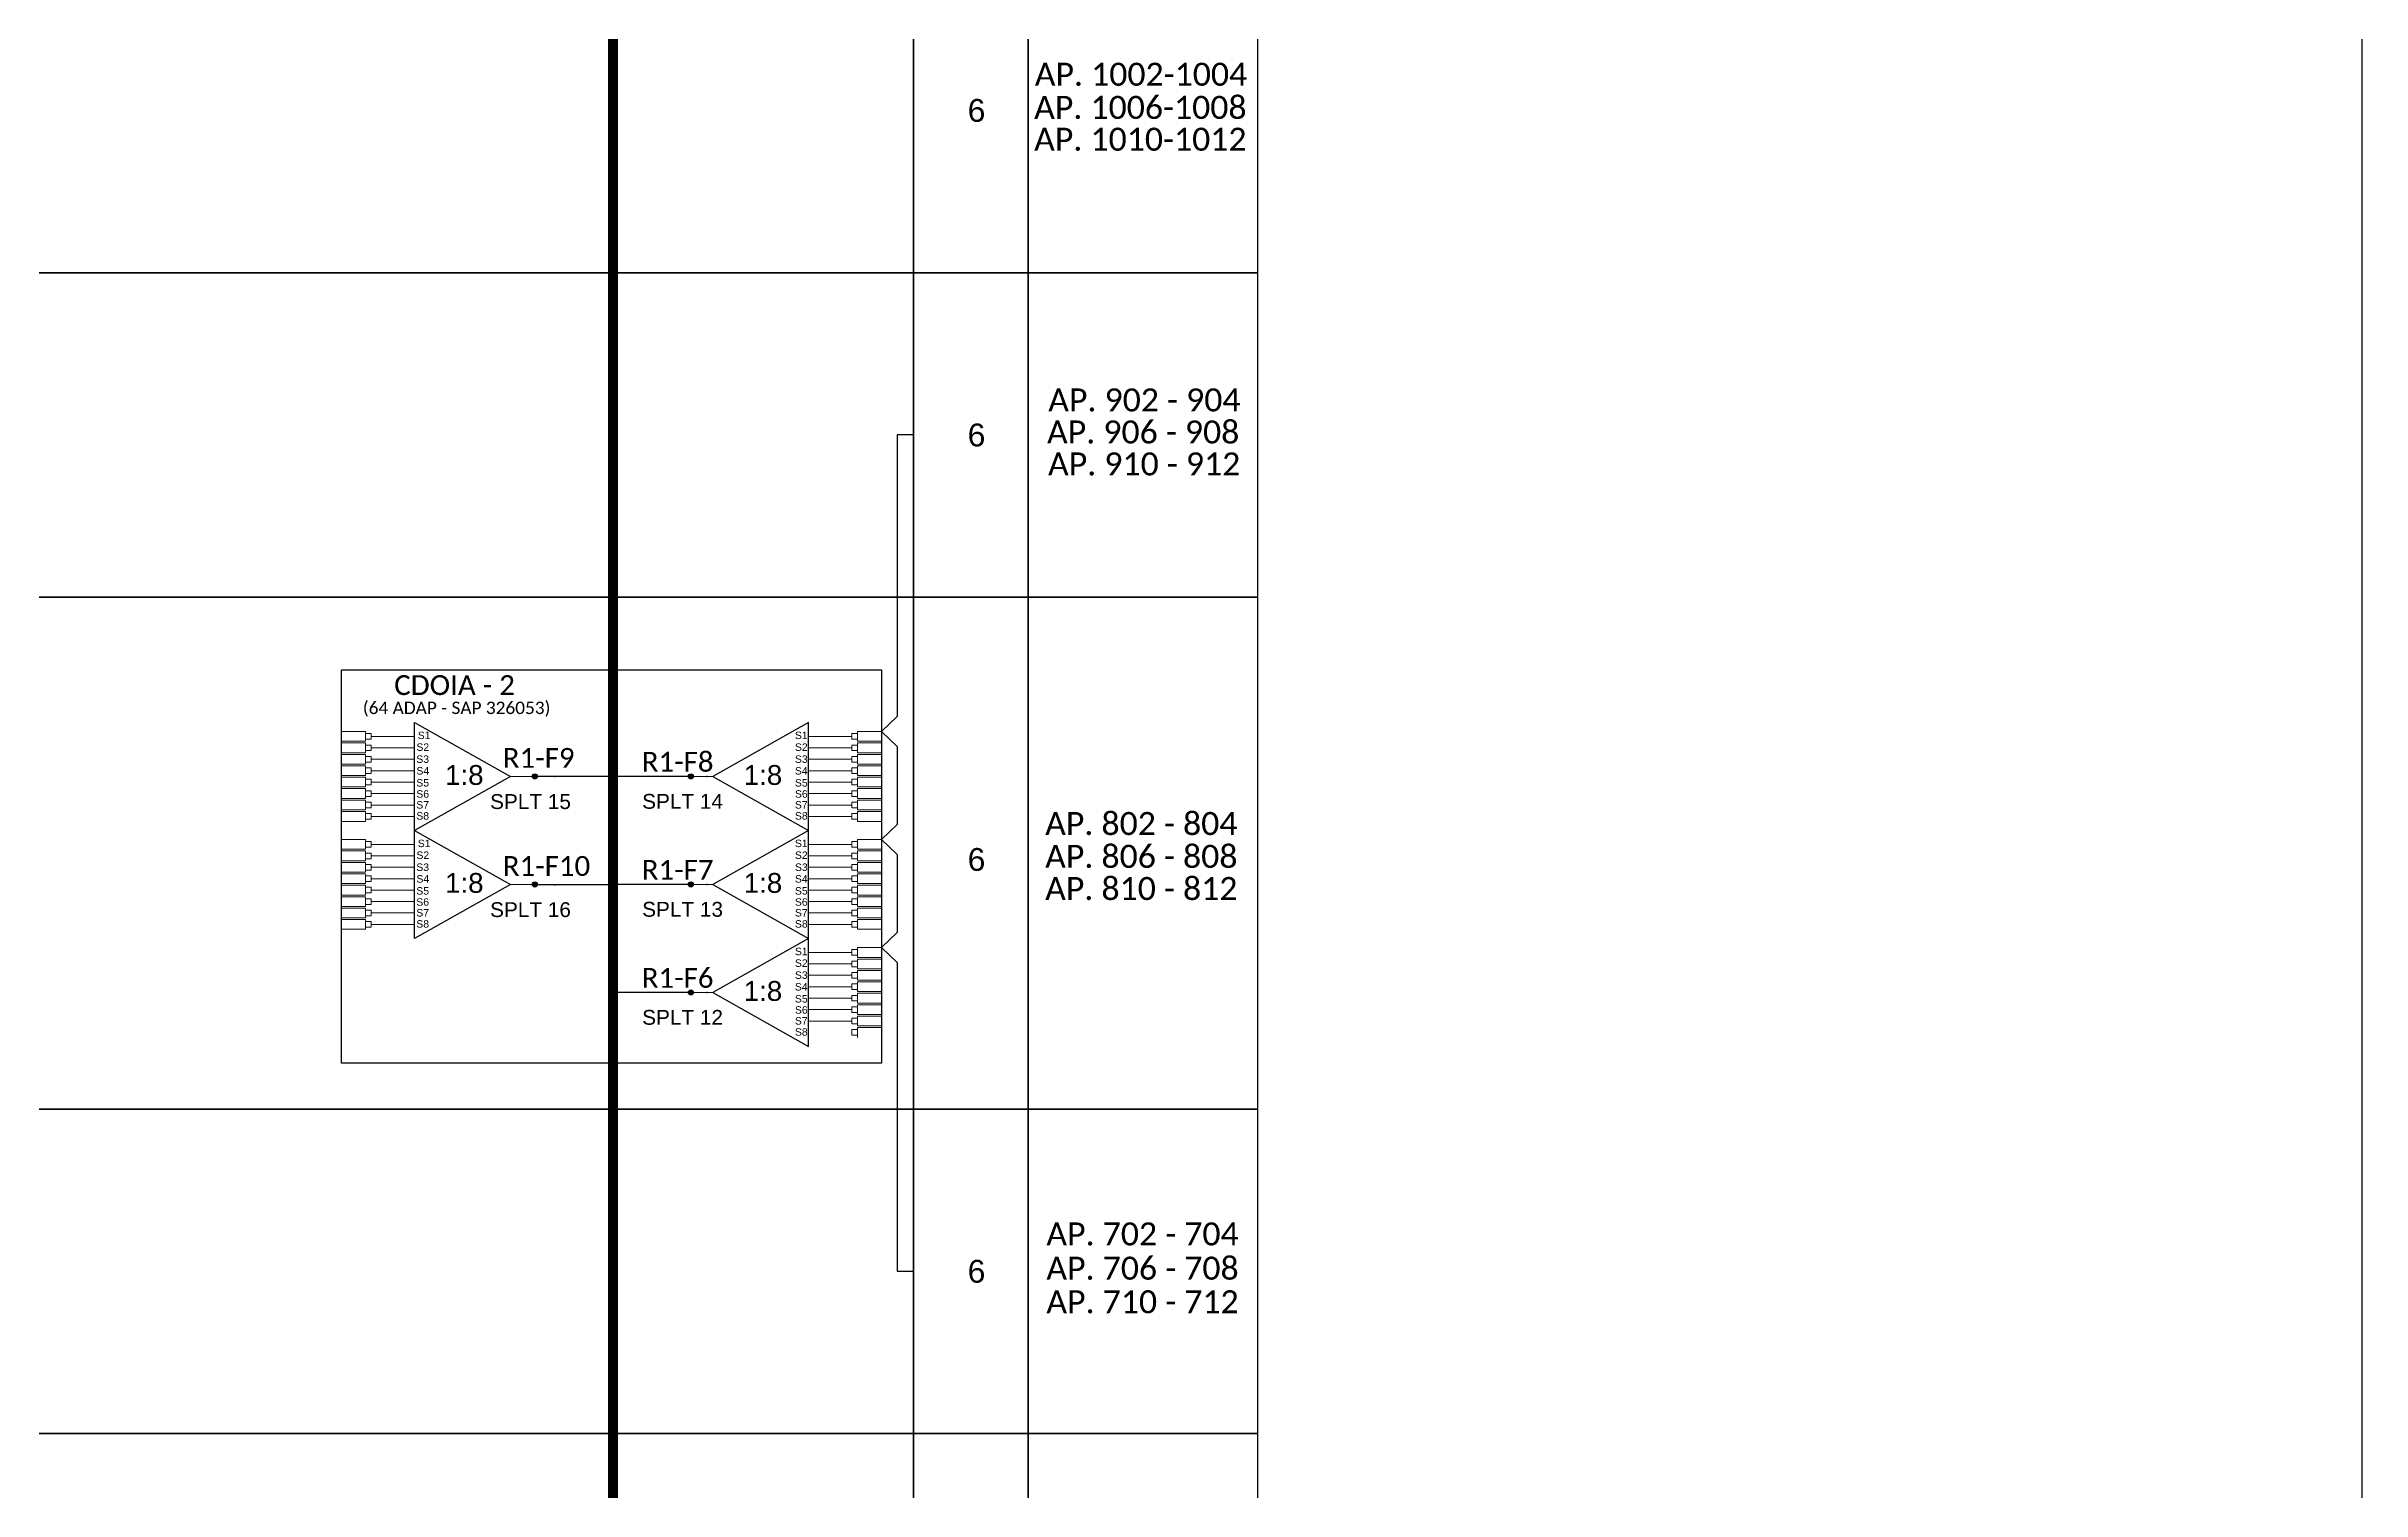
# Model space of a CAD drawing. Header units: inches. Extents: x -276 to 2427, y -126 to 468.
# Drawn here: x 1306.1 to 1516.4, y 167.7 to 298.8 of the extents above; entities that cross this region are included whole.
import ezdxf
from ezdxf.enums import TextEntityAlignment as Align

# ---------------------------------------------------------------- set-up
doc = ezdxf.new("R2010")
doc.units = ezdxf.units.IN
doc.header["$MEASUREMENT"] = 0
doc.styles.add('ARIAL', font='arial.ttf')
doc.styles.add('WMF-Calibri0', font='calibri.ttf')

msp = doc.modelspace()

# ---------------------------------------------------------------- hatches: boundary and pattern name
h = msp.add_hatch(color=0)
h.dxf.hatch_style = 1
edge = h.paths.add_edge_path()
edge.add_arc((1350.52, 232.54), 0.231, 0, 360)
h = msp.add_hatch(color=0)
h.dxf.hatch_style = 1
edge = h.paths.add_edge_path()
edge.add_arc((1364.69, 232.54), 0.231, 0, 360)
h = msp.add_hatch(color=0)
h.dxf.hatch_style = 1
edge = h.paths.add_edge_path()
edge.add_arc((1350.52, 222.73), 0.231, 0, 360)
h = msp.add_hatch(color=0)
h.dxf.hatch_style = 1
edge = h.paths.add_edge_path()
edge.add_arc((1364.69, 222.73), 0.231, 0, 360)
h = msp.add_hatch(color=0)
h.dxf.hatch_style = 1
edge = h.paths.add_edge_path()
edge.add_arc((1364.69, 212.92), 0.231, 0, 360)

# ---------------------------------------------------------------- linework, layer by layer
at = {"color": 7}
msp.add_lwpolyline([(675.4, 468.03), (1516.4, 468.03), (1516.4, -125.97), (675.4, -125.97)], close=True, dxfattribs=at)
at = {"color": 0, "const_width": 0.9}
msp.add_lwpolyline([(1357.61, 34.35), (1357.61, 351.24), (1346.34, 351.24)], dxfattribs=at)
for points in [[(1131.21, 307.74), (1384.89, 307.74), (1384.89, 278.27), (1131.21, 278.27)], [(1384.89, 307.74), (1395.3, 307.74), (1395.3, 278.27), (1384.89, 278.27)], [(1395.3, 307.74), (1416.13, 307.74), (1416.13, 278.27), (1395.3, 278.27)], [(1131.21, 278.27), (1384.89, 278.27), (1384.89, 248.8), (1131.21, 248.8)], [(1384.89, 278.27), (1395.3, 278.27), (1395.3, 248.8), (1384.89, 248.8)], [(1395.3, 278.27), (1416.13, 278.27), (1416.13, 248.8), (1395.3, 248.8)], [(1131.21, 248.8), (1384.89, 248.8), (1384.89, 202.34), (1131.21, 202.34)], [(1384.89, 248.8), (1395.3, 248.8), (1395.3, 202.34), (1384.89, 202.34)], [(1395.3, 248.8), (1416.13, 248.8), (1416.13, 202.34), (1395.3, 202.34)], [(1131.21, 202.34), (1384.89, 202.34), (1384.89, 172.88), (1131.21, 172.88)], [(1384.89, 202.34), (1395.3, 202.34), (1395.3, 172.88), (1384.89, 172.88)], [(1395.3, 202.34), (1416.13, 202.34), (1416.13, 172.88), (1395.3, 172.88)], [(1131.21, 172.88), (1384.89, 172.88), (1384.89, 143.41), (1131.21, 143.41)], [(1384.89, 172.88), (1395.3, 172.88), (1395.3, 143.41), (1384.89, 143.41)], [(1395.3, 172.88), (1416.13, 172.88), (1416.13, 143.41), (1395.3, 143.41)]]:
    msp.add_lwpolyline(points, close=True)
at = {"color": 3}
for points in [[(1384.89, 263.54), (1383.4, 263.54), (1383.4, 237.97), (1382, 236.61), (1383.4, 235.26), (1383.41, 228.16), (1382, 226.81), (1383.41, 225.45), (1383.41, 218.36), (1382, 217), (1383.41, 215.64), (1383.41, 209.58), (1383.41, 209.58), (1383.41, 209.58), (1383.4, 187.61), (1384.89, 187.61)], [(1384.89, 263.54), (1383.91, 263.54)]]:
    msp.add_lwpolyline(points, dxfattribs=at)
at = {"color": 0}
msp.add_lwpolyline([(1332.96, 242.23), (1382, 242.23), (1382, 206.49), (1332.96, 206.49)], close=True, dxfattribs=at)
at = {"color": 0, "lineweight": 0}
for points in [[(1335.13, 236.61), (1332.96, 236.61)], [(1335.13, 235.73), (1332.96, 235.73)], [(1335.13, 235.58), (1332.96, 235.58)], [(1335.13, 236.61), (1335.13, 235.73)], [(1335.13, 235.58), (1335.13, 234.69)], [(1335.65, 236.17), (1339.59, 236.17)], [(1379.3, 236.17), (1375.36, 236.17)], [(1379.82, 236.61), (1379.82, 235.73)], [(1379.82, 236.61), (1382, 236.61)], [(1379.82, 235.73), (1382, 235.73)], [(1379.82, 235.58), (1379.82, 234.69)], [(1379.82, 235.58), (1382, 235.58)], [(1335.13, 234.69), (1332.96, 234.69)], [(1335.13, 234.54), (1332.96, 234.54)], [(1335.13, 233.65), (1332.96, 233.65)], [(1335.13, 233.5), (1332.96, 233.5)], [(1335.13, 234.54), (1335.13, 233.65)], [(1335.13, 233.5), (1335.13, 232.61)], [(1339.59, 235.13), (1335.65, 235.13)], [(1339.59, 234.1), (1335.65, 234.1)], [(1375.36, 235.13), (1379.3, 235.13)], [(1375.36, 234.1), (1379.3, 234.1)], [(1379.82, 234.69), (1382, 234.69)], [(1379.82, 234.54), (1379.82, 233.65)], [(1379.82, 234.54), (1382, 234.54)], [(1379.82, 233.65), (1382, 233.65)], [(1379.82, 233.5), (1379.82, 232.61)], [(1379.82, 233.5), (1382, 233.5)], [(1335.13, 232.61), (1332.96, 232.61)], [(1335.13, 232.46), (1332.96, 232.46)], [(1335.13, 231.58), (1332.96, 231.58)], [(1335.13, 231.43), (1332.96, 231.43)], [(1335.13, 232.46), (1335.13, 231.58)], [(1335.13, 231.43), (1335.13, 230.54)], [(1339.59, 233.06), (1335.65, 233.06)], [(1339.59, 232.02), (1335.65, 232.02)], [(1348.29, 232.54), (1350.29, 232.54)], [(1366.66, 232.54), (1364.66, 232.54)], [(1375.36, 233.06), (1379.3, 233.06)], [(1375.36, 232.02), (1379.3, 232.02)], [(1379.82, 232.61), (1382, 232.61)], [(1379.82, 232.46), (1379.82, 231.58)], [(1379.82, 232.46), (1382, 232.46)], [(1379.82, 231.58), (1382, 231.58)], [(1379.82, 231.43), (1379.82, 230.54)], [(1379.82, 231.43), (1382, 231.43)], [(1335.13, 230.54), (1332.96, 230.54)], [(1335.13, 230.39), (1332.96, 230.39)], [(1335.13, 229.5), (1332.96, 229.5)], [(1335.13, 229.35), (1332.96, 229.35)], [(1335.13, 230.39), (1335.13, 229.5)], [(1335.13, 229.35), (1335.13, 228.46)], [(1339.59, 230.98), (1335.65, 230.98)], [(1339.59, 229.94), (1335.65, 229.94)], [(1375.36, 230.98), (1379.3, 230.98)], [(1375.36, 229.94), (1379.3, 229.94)], [(1379.82, 230.54), (1382, 230.54)], [(1379.82, 230.39), (1379.82, 229.5)], [(1379.82, 230.39), (1382, 230.39)], [(1379.82, 229.5), (1382, 229.5)], [(1379.82, 229.35), (1379.82, 228.46)], [(1379.82, 229.35), (1382, 229.35)], [(1335.13, 228.46), (1332.96, 228.46)], [(1339.59, 228.91), (1335.65, 228.91)], [(1375.36, 228.91), (1379.3, 228.91)], [(1379.82, 228.46), (1382, 228.46)], [(1335.13, 226.81), (1332.96, 226.81)], [(1335.13, 225.92), (1332.96, 225.92)], [(1335.13, 225.77), (1332.96, 225.77)], [(1335.13, 226.81), (1335.13, 225.92)], [(1335.13, 225.77), (1335.13, 224.88)], [(1335.65, 226.36), (1339.59, 226.36)], [(1339.59, 225.33), (1335.65, 225.33)], [(1379.3, 226.36), (1375.36, 226.36)], [(1375.36, 225.33), (1379.3, 225.33)], [(1379.82, 226.81), (1379.82, 225.92)], [(1379.82, 226.81), (1382, 226.81)], [(1379.82, 225.92), (1382, 225.92)], [(1379.82, 225.77), (1379.82, 224.88)], [(1379.82, 225.77), (1382, 225.77)], [(1335.13, 224.88), (1332.96, 224.88)], [(1335.13, 224.73), (1332.96, 224.73)], [(1335.13, 223.84), (1332.96, 223.84)], [(1335.13, 223.69), (1332.96, 223.69)], [(1335.13, 224.73), (1335.13, 223.84)], [(1335.13, 223.69), (1335.13, 222.81)], [(1339.59, 224.29), (1335.65, 224.29)], [(1339.59, 223.25), (1335.65, 223.25)], [(1375.36, 224.29), (1379.3, 224.29)], [(1375.36, 223.25), (1379.3, 223.25)], [(1379.82, 224.88), (1382, 224.88)], [(1379.82, 224.73), (1379.82, 223.84)], [(1379.82, 224.73), (1382, 224.73)], [(1379.82, 223.84), (1382, 223.84)], [(1379.82, 223.69), (1379.82, 222.81)], [(1379.82, 223.69), (1382, 223.69)], [(1335.13, 222.81), (1332.96, 222.81)], [(1335.13, 222.66), (1332.96, 222.66)], [(1335.13, 221.77), (1332.96, 221.77)], [(1335.13, 221.62), (1332.96, 221.62)], [(1335.13, 222.66), (1335.13, 221.77)], [(1335.13, 221.62), (1335.13, 220.73)], [(1339.59, 222.21), (1335.65, 222.21)], [(1339.59, 221.18), (1335.65, 221.18)], [(1348.29, 222.73), (1350.29, 222.73)], [(1366.66, 222.73), (1364.66, 222.73)], [(1375.36, 222.21), (1379.3, 222.21)], [(1375.36, 221.18), (1379.3, 221.18)], [(1379.82, 222.81), (1382, 222.81)], [(1379.82, 222.66), (1379.82, 221.77)], [(1379.82, 222.66), (1382, 222.66)], [(1379.82, 221.77), (1382, 221.77)], [(1379.82, 221.62), (1379.82, 220.73)], [(1379.82, 221.62), (1382, 221.62)], [(1335.13, 220.73), (1332.96, 220.73)], [(1335.13, 220.58), (1332.96, 220.58)], [(1335.13, 219.69), (1332.96, 219.69)], [(1335.13, 219.54), (1332.96, 219.54)], [(1335.13, 220.58), (1335.13, 219.69)], [(1335.13, 219.54), (1335.13, 218.66)], [(1339.59, 220.14), (1335.65, 220.14)], [(1339.59, 219.1), (1335.65, 219.1)], [(1375.36, 220.14), (1379.3, 220.14)], [(1375.36, 219.1), (1379.3, 219.1)], [(1379.82, 220.73), (1382, 220.73)], [(1379.82, 220.58), (1379.82, 219.69)], [(1379.82, 220.58), (1382, 220.58)], [(1379.82, 219.69), (1382, 219.69)], [(1379.82, 219.54), (1379.82, 218.66)], [(1379.82, 219.54), (1382, 219.54)], [(1335.13, 218.66), (1332.96, 218.66)], [(1379.82, 218.66), (1382, 218.66)], [(1379.82, 217), (1379.82, 216.11)], [(1379.82, 217), (1382, 217)], [(1379.3, 216.56), (1375.36, 216.56)], [(1375.36, 215.52), (1379.3, 215.52)], [(1375.36, 214.48), (1379.3, 214.48)], [(1379.82, 216.11), (1382, 216.11)], [(1379.82, 215.96), (1379.82, 215.07)], [(1379.82, 215.96), (1382, 215.96)], [(1379.82, 215.07), (1382, 215.07)], [(1379.82, 214.93), (1379.82, 214.04)], [(1379.82, 214.93), (1382, 214.93)], [(1366.66, 212.92), (1364.66, 212.92)], [(1375.36, 213.44), (1379.3, 213.44)], [(1375.36, 212.41), (1379.3, 212.41)], [(1379.82, 214.04), (1382, 214.04)], [(1379.82, 213.89), (1379.82, 213)], [(1379.82, 213.89), (1382, 213.89)], [(1379.82, 213), (1382, 213)], [(1379.82, 212.85), (1379.82, 211.96)], [(1379.82, 212.85), (1382, 212.85)], [(1375.36, 211.37), (1379.3, 211.37)], [(1375.36, 210.33), (1379.3, 210.33)], [(1379.82, 211.96), (1382, 211.96)], [(1379.82, 211.81), (1379.82, 210.92)], [(1379.82, 211.81), (1382, 211.81)], [(1379.82, 210.92), (1382, 210.92)], [(1379.82, 210.77), (1379.82, 209.89)], [(1379.82, 210.77), (1382, 210.77)], [(1379.82, 209.89), (1382, 209.89)], [(1379.82, 209.74), (1379.82, 208.85)], [(1379.82, 209.74), (1382, 209.74)]]:
    msp.add_lwpolyline(points, dxfattribs=at)
for points in [[(1335.65, 236.43), (1335.13, 236.43), (1335.13, 235.91), (1335.65, 235.91)], [(1379.3, 236.43), (1379.82, 236.43), (1379.82, 235.91), (1379.3, 235.91)], [(1335.65, 235.39), (1335.13, 235.39), (1335.13, 234.88), (1335.65, 234.88)], [(1335.65, 234.35), (1335.13, 234.35), (1335.13, 233.84), (1335.65, 233.84)], [(1379.3, 235.39), (1379.82, 235.39), (1379.82, 234.88), (1379.3, 234.88)], [(1379.3, 234.35), (1379.82, 234.35), (1379.82, 233.84), (1379.3, 233.84)], [(1335.65, 233.32), (1335.13, 233.32), (1335.13, 232.8), (1335.65, 232.8)], [(1335.65, 232.28), (1335.13, 232.28), (1335.13, 231.76), (1335.65, 231.76)], [(1379.3, 233.32), (1379.82, 233.32), (1379.82, 232.8), (1379.3, 232.8)], [(1379.3, 232.28), (1379.82, 232.28), (1379.82, 231.76), (1379.3, 231.76)], [(1335.65, 231.24), (1335.13, 231.24), (1335.13, 230.72), (1335.65, 230.72)], [(1335.65, 230.2), (1335.13, 230.2), (1335.13, 229.69), (1335.65, 229.69)], [(1379.3, 231.24), (1379.82, 231.24), (1379.82, 230.72), (1379.3, 230.72)], [(1379.3, 230.2), (1379.82, 230.2), (1379.82, 229.69), (1379.3, 229.69)], [(1335.65, 229.16), (1335.13, 229.16), (1335.13, 228.65), (1335.65, 228.65)], [(1379.3, 229.16), (1379.82, 229.16), (1379.82, 228.65), (1379.3, 228.65)], [(1335.65, 226.62), (1335.13, 226.62), (1335.13, 226.11), (1335.65, 226.11)], [(1335.65, 225.58), (1335.13, 225.58), (1335.13, 225.07), (1335.65, 225.07)], [(1379.3, 226.62), (1379.82, 226.62), (1379.82, 226.11), (1379.3, 226.11)], [(1379.3, 225.58), (1379.82, 225.58), (1379.82, 225.07), (1379.3, 225.07)], [(1335.65, 224.55), (1335.13, 224.55), (1335.13, 224.03), (1335.65, 224.03)], [(1335.65, 223.51), (1335.13, 223.51), (1335.13, 222.99), (1335.65, 222.99)], [(1379.3, 224.55), (1379.82, 224.55), (1379.82, 224.03), (1379.3, 224.03)], [(1379.3, 223.51), (1379.82, 223.51), (1379.82, 222.99), (1379.3, 222.99)], [(1335.65, 222.47), (1335.13, 222.47), (1335.13, 221.96), (1335.65, 221.96)], [(1335.65, 221.43), (1335.13, 221.43), (1335.13, 220.92), (1335.65, 220.92)], [(1379.3, 222.47), (1379.82, 222.47), (1379.82, 221.96), (1379.3, 221.96)], [(1379.3, 221.43), (1379.82, 221.43), (1379.82, 220.92), (1379.3, 220.92)], [(1335.65, 220.4), (1335.13, 220.4), (1335.13, 219.88), (1335.65, 219.88)], [(1335.65, 219.36), (1335.13, 219.36), (1335.13, 218.84), (1335.65, 218.84)], [(1379.3, 220.4), (1379.82, 220.4), (1379.82, 219.88), (1379.3, 219.88)], [(1379.3, 219.36), (1379.82, 219.36), (1379.82, 218.84), (1379.3, 218.84)], [(1379.3, 216.81), (1379.82, 216.81), (1379.82, 216.3), (1379.3, 216.3)], [(1379.3, 215.78), (1379.82, 215.78), (1379.82, 215.26), (1379.3, 215.26)], [(1379.3, 214.74), (1379.82, 214.74), (1379.82, 214.22), (1379.3, 214.22)], [(1379.3, 213.7), (1379.82, 213.7), (1379.82, 213.19), (1379.3, 213.19)], [(1379.3, 212.66), (1379.82, 212.66), (1379.82, 212.15), (1379.3, 212.15)], [(1379.3, 211.63), (1379.82, 211.63), (1379.82, 211.11), (1379.3, 211.11)], [(1379.3, 210.59), (1379.82, 210.59), (1379.82, 210.07), (1379.3, 210.07)], [(1379.3, 209.55), (1379.82, 209.55), (1379.82, 209.04), (1379.3, 209.04)]]:
    msp.add_lwpolyline(points, close=True, dxfattribs=at)
at = {"color": 0}
for points in [[(1339.59, 237.44), (1348.29, 232.54), (1339.59, 227.63), (1339.59, 237.44)], [(1375.36, 237.44), (1366.66, 232.54), (1375.36, 227.63), (1375.36, 237.44)], [(1364.66, 232.54), (1350.75, 232.54)], [(1339.59, 227.63), (1348.29, 222.73), (1339.59, 217.83), (1339.59, 227.63)], [(1375.36, 227.63), (1366.66, 222.73), (1375.36, 217.83), (1375.36, 227.63)], [(1364.66, 222.73), (1357.6, 222.73)], [(1375.36, 217.83), (1366.66, 212.92), (1375.36, 208.02), (1375.36, 217.83)], [(1364.66, 212.92), (1357.6, 212.92)]]:
    msp.add_lwpolyline(points, dxfattribs=at)
at = {"color": 0, "linetype": 'Continuous', "ltscale": 4}
msp.add_lwpolyline([(1350.52, 222.73), (1357.58, 222.73)], dxfattribs=at)
at = {"color": 0}
for centre in [(1350.52, 232.54), (1364.69, 232.54), (1350.52, 222.73), (1364.69, 222.73), (1364.69, 212.92)]:
    msp.add_circle(centre, 0.231, dxfattribs=at)
for p in [(1352.33, 232.52), (1366.14, 232.54), (1352.33, 222.71), (1366.14, 222.73), (1366.14, 212.92)]:
    msp.add_point(p, dxfattribs=at)

# ---------------------------------------------------------------- texts
at = {"style": 'WMF-Calibri0'}
for s, p in [('AP. 1002-1004', (1395.91, 295.25)), ('AP. 1006-1008', (1395.85, 292.24)), ('AP. 1010-1012', (1395.85, 289.35)), ('AP. 902 - 904', (1397.13, 265.68)), ('AP. 906 - 908', (1397.02, 262.77)), ('AP. 910 - 912', (1397.11, 259.87)), ('AP. 802 - 804', (1396.85, 227.22)), ('AP. 806 - 808', (1396.85, 224.24)), ('AP. 810 - 812', (1396.85, 221.32)), ('AP. 702 - 704', (1396.96, 189.96)), ('AP. 706 - 708', (1396.96, 186.85)), ('AP. 710 - 712', (1396.96, 183.8))]:
    msp.add_text(s, height=2.0853, dxfattribs=at).set_placement(p)
at = {"color": 0}
for s, height, style, p in [('CDOIA - 2', 1.8, 'WMF-Calibri0', (1337.74, 239.93)), ('S2', 0.675, 'ARIAL', (1339.76, 234.86)), ('S1', 0.675, 'ARIAL', (1339.88, 235.93)), ('S1', 0.675, 'ARIAL', (1374.13, 235.93)), ('S2', 0.675, 'ARIAL', (1374.13, 234.86)), ('S3', 0.675, 'ARIAL', (1339.75, 233.77)), ('S4', 0.675, 'ARIAL', (1339.76, 232.71)), ('1:8', 1.8, 'ARIAL', (1342.36, 231.77)), ('R1-F9', 1.8, 'WMF-Calibri0', (1347.6, 233.32)), ('R1-F8', 1.8, 'WMF-Calibri0', (1360.22, 232.97)), ('1:8', 1.8, 'ARIAL', (1369.48, 231.77)), ('S3', 0.675, 'ARIAL', (1374.13, 233.77)), ('S4', 0.675, 'ARIAL', (1374.13, 232.71)), ('S5', 0.675, 'ARIAL', (1339.75, 231.62)), ('S6', 0.675, 'ARIAL', (1339.75, 230.61)), ('S5', 0.675, 'ARIAL', (1374.13, 231.62)), ('S6', 0.675, 'ARIAL', (1374.13, 230.61)), ('S8', 0.675, 'ARIAL', (1339.75, 228.62)), ('S7', 0.675, 'ARIAL', (1339.75, 229.62)), ('SPLT 15', 1.35, 'ARIAL', (1346.45, 229.58)), ('SPLT 14', 1.35, 'ARIAL', (1360.26, 229.6)), ('S7', 0.675, 'ARIAL', (1374.13, 229.62)), ('S8', 0.675, 'ARIAL', (1374.13, 228.62)), ('S2', 0.675, 'ARIAL', (1339.76, 225.05)), ('S1', 0.675, 'ARIAL', (1339.88, 226.12)), ('R1-F10', 1.8, 'WMF-Calibri0', (1347.6, 223.51)), ('S1', 0.675, 'ARIAL', (1374.13, 226.12)), ('S2', 0.675, 'ARIAL', (1374.13, 225.05)), ('S3', 0.675, 'ARIAL', (1339.75, 223.96)), ('S4', 0.675, 'ARIAL', (1339.76, 222.9)), ('1:8', 1.8, 'ARIAL', (1342.36, 221.97)), ('R1-F7', 1.8, 'WMF-Calibri0', (1360.22, 223.16)), ('1:8', 1.8, 'ARIAL', (1369.48, 221.97)), ('S3', 0.675, 'ARIAL', (1374.13, 223.96)), ('S4', 0.675, 'ARIAL', (1374.13, 222.9)), ('S5', 0.675, 'ARIAL', (1339.75, 221.81)), ('S6', 0.675, 'ARIAL', (1339.75, 220.8)), ('SPLT 16', 1.35, 'ARIAL', (1346.45, 219.77)), ('SPLT 13', 1.35, 'ARIAL', (1360.26, 219.8)), ('S5', 0.675, 'ARIAL', (1374.13, 221.81)), ('S6', 0.675, 'ARIAL', (1374.13, 220.8)), ('S8', 0.675, 'ARIAL', (1339.75, 218.81)), ('S7', 0.675, 'ARIAL', (1339.75, 219.82)), ('S7', 0.675, 'ARIAL', (1374.13, 219.82)), ('S8', 0.675, 'ARIAL', (1374.13, 218.81)), ('S1', 0.675, 'ARIAL', (1374.13, 216.31)), ('R1-F6', 1.8, 'WMF-Calibri0', (1360.22, 213.35)), ('S2', 0.675, 'ARIAL', (1374.13, 215.25)), ('S3', 0.675, 'ARIAL', (1374.13, 214.16)), ('1:8', 1.8, 'ARIAL', (1369.48, 212.16)), ('S4', 0.675, 'ARIAL', (1374.13, 213.1)), ('S5', 0.675, 'ARIAL', (1374.13, 212.01)), ('SPLT 12', 1.35, 'ARIAL', (1360.26, 209.99)), ('S6', 0.675, 'ARIAL', (1374.13, 211)), ('S7', 0.675, 'ARIAL', (1374.13, 210.01)), ('S8', 0.675, 'ARIAL', (1374.13, 209))]:
    msp.add_text(s, height=height, dxfattribs=dict(at, style=style)).set_placement(p)
at = {"color": 0, "style": 'WMF-Calibri0'}
msp.add_text('(64 ADAP - SAP 326053)', height=1.125, dxfattribs=at).set_placement((1343.41, 238.2), align=Align.CENTER)
at = {"style": 'ARIAL', "flags": 12}
for p in [(1390.62, 293.01), (1390.62, 263.54), (1390.62, 225), (1390.62, 187.61)]:
    msp.add_attdef('6', text='XX', height=2.07, dxfattribs=at).set_placement(p, align=Align.MIDDLE_CENTER)

doc.saveas('drawing.dxf')
